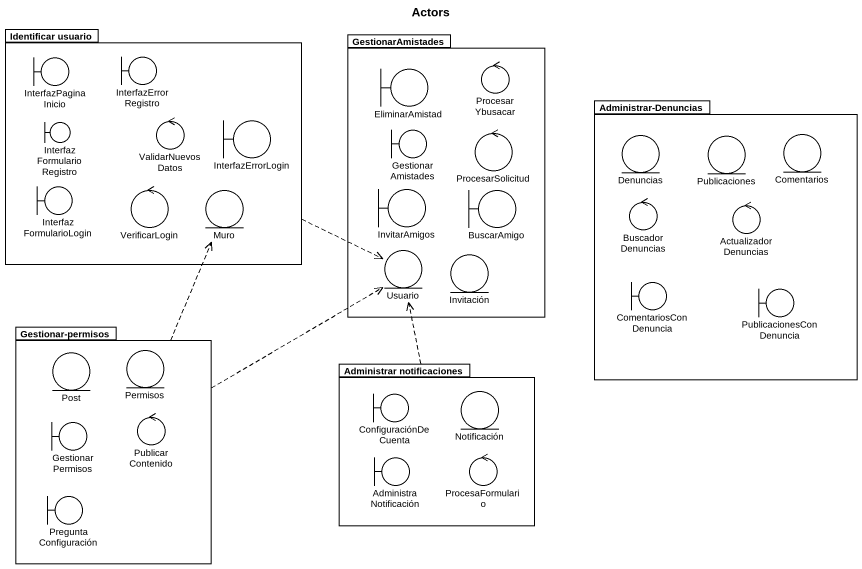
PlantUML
@startuml
title Actors
package "Identificar usuario" as Identificar_usuario {
  boundary InterfazPaginaInicio
  boundary InterfazErrorRegistro
  boundary InterfazErrorLogin
  boundary InterfazFormularioRegistro
  control ValidarNuevosDatos
  boundary InterfazFormularioLogin
  control VerificarLogin
  entity Muro
}
package GestionarAmistades {
  boundary EliminarAmistad
  control ProcesarYbusacar
  boundary "GestionarAmistades" as GestionarAmistades_2
  control ProcesarSolicitud
  boundary InvitarAmigos
  boundary BuscarAmigo
  entity Usuario
  entity Invitación
}
package "Administrar-Denuncias" as Administrar_Denuncias {
  entity Denuncias
  entity Publicaciones
  entity Comentarios
  control BuscadorDenuncias
  control ActualizadorDenuncias
  boundary ComentariosConDenuncia
  boundary PublicacionesConDenuncia
}
package "Gestionar-permisos" as Gestionar_permisos {
  entity Post
  entity Permisos
  boundary GestionarPermisos
  control PublicarContenido
  boundary PreguntaConfiguración
}
package "Administrar notificaciones" as Administrar_notificaciones {
  entity Notificación
  boundary ConfiguraciónDeCuenta
  boundary AdministraNotificación
  control ProcesaFormulario
}
Identificar_usuario .right.> Usuario
Gestionar_permisos .up.> Muro
Gestionar_permisos .right.> Usuario
Administrar_notificaciones .up.> Usuario
@enduml
